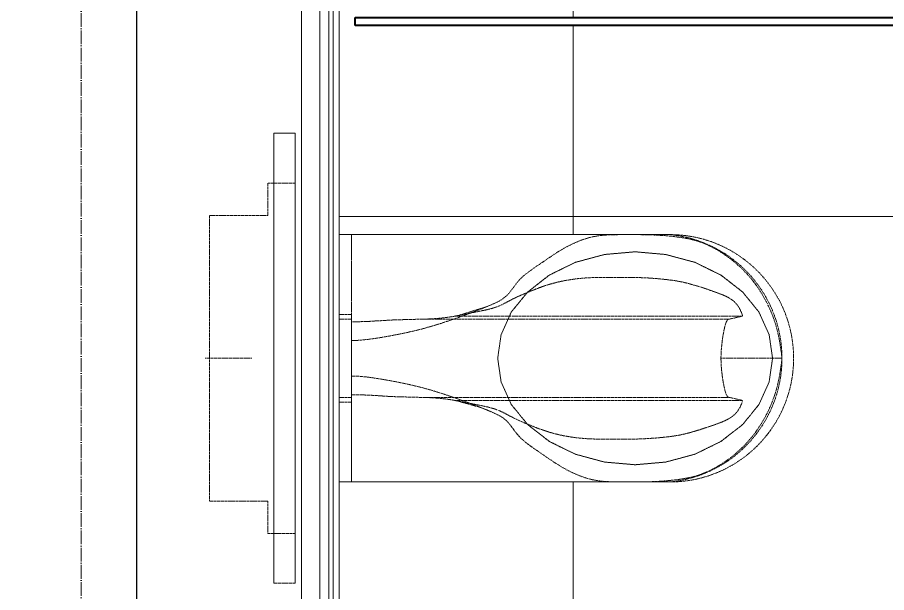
# Model space of a CAD drawing. Header units: millimetres. Extents: x -12447 to 83753, y -46415 to 46712.
# Drawn here: x 7057 to 8322, y 18172 to 19009 of the extents above; entities that cross this region are included whole.
import ezdxf
from ezdxf.xclip import XClip

# ---------------------------------------------------------------- set-up
doc = ezdxf.new("R2010")
doc.units = ezdxf.units.MM
doc.header["$XCLIPFRAME"] = 2
doc.linetypes.add('200_ШТРИХ_ш1п0_6_', pattern=[1.6, 1, -0.6])
doc.linetypes.add('ADSK_Линия сетки', pattern=[25, 20, -2.5, 0, -2.5])
doc.layers.add('1_Сущ. кусты', color=7, linetype='Continuous')
for name, color, linetype, lineweight in [('Обобщенные модели', 7, 'Continuous', 18), ('Оси', 7, 'Continuous', 9), ('Перекрытие штриховка', 7, 'Continuous', 18), ('Сантехника', 7, 'Continuous', 18), ('Стены несущие', 7, 'Continuous', 30), ('Стены отделка', 7, 'Continuous', 30), ('Стены штриховка', 7, 'Continuous', 9)]:
    doc.layers.add(name, color=color, linetype=linetype, lineweight=lineweight)

# ---------------------------------------------------------------- blocks, each defined once
blk = doc.blocks.new('131_Сантехническая перегородка - СП-3 3-3867703-План полов 1-го этажа')
at = {"layer": 'Обобщенные модели', "lineweight": 40}
for p, q in [((0, 8), (1380, 8)), ((0, -4), (0, 8)), ((1380, -4), (0, -4))]:
    blk.add_line(p, q, dxfattribs=at)
blk = doc.blocks.new('SND_Унитаз_Jika_Olymp_с_инсталяцией - Унитаз_ выпуск прямой_ установка на пол_693х360х360_ PN30_12_ ХВ резьба HP DN15_ К гл_ кон П DN100-711300-План полов 1-го этажа')
at = {"layer": 'Сантехника', "linetype": '200_ШТРИХ_ш1п0_6_'}
for p, q in [((0, -61.7), (0, 6.3)), ((-208, 0), (-208, -85)), ((208, 0), (-208, 0)), ((208, -85), (208, 0)), ((-255, -85), (-255, -125)), ((-208, -85), (-255, -85)), ((255, -85), (208, -85)), ((255, -125), (255, -85)), ((-327.5, -94), (327.5, -94)), ((-327.5, -125), (-327.5, -94)), ((327.5, -94), (327.5, -125)), ((327.5, -125), (-327.5, -125)), ((-255, -125), (255, -125)), ((-180, -189), (-180, -670.2)), ((-180, -207.1), (-180, -189)), ((180, -670.2), (180, -189)), ((180, -189), (180, -207.1)), ((180, -207.1), (-180, -207.1))]:
    blk.add_line(p, q, dxfattribs=at)
at = {"layer": 'Сантехника', "color": 251, "linetype": '200_ШТРИХ_ш1п0_6_', "true_color": 0x666666}
for p, q in [((327.5, -94), (-327.5, -94)), ((-327.5, -125), (-327.5, -94)), ((327.5, -125), (327.5, -94)), ((-327.5, -125), (327.5, -125)), ((-180, -670.2), (-180, -207.1)), ((180, -207.1), (180, -670.2)), ((-61.3, -358.7), (-61.3, -357.2)), ((61.3, -358.7), (61.3, -357.2)), ((-61.3, -438.6), (-61.3, -436.7)), ((-61.3, -776), (-61.3, -439.4)), ((-57, -756.8), (-57, -434.8)), ((57, -434.8), (57, -718.4)), ((61.3, -439.4), (61.3, -436.7)), ((61.3, -776), (61.3, -440.3)), ((57, -719.2), (57, -756.8)), ((0, -819.6), (0, -744.5))]:
    blk.add_line(p, q, dxfattribs=at)
at = {"layer": 'Сантехника', "color": 253, "linetype": '200_ШТРИХ_ш1п0_6_', "true_color": 0xa3a3a3}
for p, q in [((-180, -207.1), (-180, -189)), ((-63.7, -189), (-63.7, -207.1)), ((-57, -189), (-57, -207.1)), ((57, -189), (57, -207.1)), ((63.7, -189), (63.7, -207.1)), ((180, -189), (180, -207.1)), ((-63.7, -207.1), (-61.3, -207.1)), ((-61.3, -207.1), (-57, -207.1)), ((-57, -207.1), (-53.6, -207.1)), ((-53.3, -207.1), (-25.8, -207.1)), ((25.8, -207.1), (-25.8, -207.1)), ((53.3, -207.1), (25.8, -207.1)), ((53.6, -207.1), (57, -207.1)), ((57, -207.1), (61.3, -207.1)), ((61.3, -207.1), (63.7, -207.1)), ((57, -314), (57, -434.8)), ((-57, -434.8), (-57, -331.2)), ((-61.3, -436.7), (-61.3, -358.7)), ((61.3, -436.7), (61.3, -358.7))]:
    blk.add_line(p, q, dxfattribs=at)
at = {"layer": 'Сантехника', "color": 9, "linetype": '200_ШТРИХ_ш1п0_6_', "true_color": 0xc7c7c7}
for p, q in [((-53.6, -207.1), (-40.3, -207.1)), ((-48, -207.1), (-53.3, -207.1)), ((-37.8, -207.1), (-46.9, -207.1)), ((-40.3, -207.1), (-28.5, -207.1)), ((-26.5, -207.1), (-36.8, -207.1)), ((-28.5, -207.1), (0, -207.1)), ((0, -207.1), (-25.8, -207.1)), ((25.8, -207.1), (0, -207.1)), ((0, -207.1), (14.8, -207.1)), ((14.8, -207.1), (53.6, -207.1)), ((36.8, -207.1), (26.5, -207.1)), ((46.9, -207.1), (37.8, -207.1)), ((53.3, -207.1), (48, -207.1)), ((-57, -331.2), (-57, -314))]:
    blk.add_line(p, q, dxfattribs=at)
at = {"layer": 'Сантехника', "color": 254, "linetype": '200_ШТРИХ_ш1п0_6_', "true_color": 0xdddddd}
blk.add_line((0, -833.3), (0, -819.6), dxfattribs=at)
at = {"layer": 'Сантехника', "linetype": '200_ШТРИХ_ш1п0_6_', "flags": 128}
for points in [[(-61.7, -359.3), (-71.7, -394.8), (-75, -403.4)], [(75, -403.4), (62.3, -362), (61.7, -359.3)], [(0, -819.6), (-34.5, -814.6), (-67.3, -799.8), (-96.6, -776), (-121.2, -744.3), (-139.7, -706.4), (-151.1, -664.1), (-155, -619.6), (-151.1, -575.1), (-139.7, -532.8), (-121.2, -494.9), (-96.6, -463.3), (-67.3, -439.4), (-34.5, -424.6), (0, -419.6)], [(0, -419.6), (34.5, -424.6), (67.3, -439.4), (96.6, -463.3), (121.2, -494.9), (139.7, -532.8), (151.1, -575.1), (155, -619.6), (151.1, -664.1), (139.7, -706.4), (121.2, -744.3), (96.6, -776), (67.3, -799.8), (34.5, -814.6), (0, -819.6)]]:
    blk.add_lwpolyline(points, dxfattribs=at)
at = {"layer": 'Сантехника', "color": 251, "linetype": '200_ШТРИХ_ш1п0_6_', "true_color": 0x666666, "flags": 128}
for points in [[(0, -419.6), (-34.5, -424.6), (-67.3, -439.4), (-96.6, -463.3), (-121.2, -494.9), (-139.7, -532.8), (-151.1, -575.1), (-155, -619.6), (-151.1, -664.1), (-139.7, -706.4), (-121.2, -744.3), (-96.6, -776), (-67.3, -799.8), (-34.5, -814.6), (0, -819.6)], [(0, -819.6), (-34.5, -814.6), (-67.3, -799.8), (-96.6, -776), (-121.2, -744.3), (-139.7, -706.4), (-151.1, -664.1), (-155, -619.6), (-151.1, -575.1), (-139.7, -532.8), (-121.2, -494.9), (-96.6, -463.3), (-67.3, -439.4), (-34.5, -424.6), (0, -419.6)], [(0, -819.6), (34.5, -814.6), (67.3, -799.8), (96.6, -776), (121.2, -744.3), (139.7, -706.4), (151.1, -664.1), (155, -619.6), (151.1, -575.1), (139.7, -532.8), (121.2, -494.9), (96.6, -463.3), (67.3, -439.4), (34.5, -424.6), (0, -419.6)], [(0, -419.6), (34.5, -424.6), (67.3, -439.4), (96.6, -463.3), (121.2, -494.9), (139.7, -532.8), (151.1, -575.1), (155, -619.6), (151.1, -664.1), (139.7, -706.4), (121.2, -744.3), (96.6, -776), (67.3, -799.8), (34.5, -814.6), (0, -819.6)], [(-61.3, -776), (-59.2, -766.5), (-57, -756.8)], [(57, -756.8), (59.2, -766.5), (61.3, -776)]]:
    blk.add_lwpolyline(points, dxfattribs=at)
at = {"layer": 'Сантехника', "color": 253, "linetype": '200_ШТРИХ_ш1п0_6_', "true_color": 0xa3a3a3, "flags": 128}
for points in [[(0, -419.6), (-34.5, -424.6), (-67.3, -439.4), (-96.6, -463.3), (-121.2, -494.9), (-139.7, -532.8), (-151.1, -575.1), (-155, -619.6), (-151.1, -664.1), (-139.7, -706.4), (-121.2, -744.3), (-96.6, -776), (-67.3, -799.8), (-34.5, -814.6), (0, -819.6)], [(0, -819.6), (34.5, -814.6), (67.3, -799.8), (96.6, -776), (121.2, -744.3), (139.7, -706.4), (151.1, -664.1), (155, -619.6), (151.1, -575.1), (139.7, -532.8), (121.2, -494.9), (96.6, -463.3), (67.3, -439.4), (34.5, -424.6), (0, -419.6)]]:
    blk.add_lwpolyline(points, dxfattribs=at)
at = {"layer": 'Сантехника', "linetype": '200_ШТРИХ_ш1п0_6_'}
blk.add_arc((0, -670.2), 180, 180, 360, dxfattribs=at)
at = {"layer": 'Сантехника', "color": 251, "linetype": '200_ШТРИХ_ш1п0_6_', "true_color": 0x666666}
blk.add_arc((0, -652.4), 180.9, 185.6382, 354.3618, dxfattribs=at)
at = {"layer": 'Сантехника', "color": 253, "linetype": '200_ШТРИХ_ш1п0_6_', "true_color": 0xa3a3a3}
for points in [[(-180, -207.1), (-179.3, -207.1), (-178.6, -207.1), (-177.7, -207.1)], [(-176.6, -207.1), (-176, -207.1), (-175.4, -207.1), (-174.7, -207.1)], [(-174.6, -207.1), (-173.6, -207.1), (-172.5, -207.1), (-171.4, -207.1)], [(-152.6, -207.1), (-150.5, -207.1), (-148.3, -207.1), (-145.7, -207.1)], [(145.7, -207.1), (148.3, -207.1), (150.5, -207.1), (152.6, -207.1)], [(171.4, -207.1), (172.5, -207.1), (173.6, -207.1), (174.6, -207.1)], [(174.7, -207.1), (175.4, -207.1), (176, -207.1), (176.6, -207.1)], [(177.7, -207.1), (178.6, -207.1), (179.3, -207.1), (180, -207.1)], [(-63.2, -366.8), (-63.6, -368.8), (-64, -370.7), (-64.4, -372.7)], [(-61.3, -357.2), (-61.9, -360), (-62.4, -362.9), (-63, -365.8)], [(62.9, -365.5), (62.4, -362.6), (61.8, -359.8), (61.3, -357.2)]]:
    blk.add_open_spline(points, degree=3, dxfattribs=at)
for points, knots in [([(-171.3, -207.1), (-169.6, -207.1), (-162.8, -207.1), (-157.6, -207.1), (-152.9, -207.1), (-152.8, -207.1)], [0.0610774, 0.0610774, 0.0610774, 0.0610774, 0.0919515, 0.1789595, 0.1802088, 0.1802088, 0.1802088, 0.1802088]), ([(-145.4, -207.1), (-138, -207.1), (-115, -207.1), (-63.7, -207.1), (-63.7, -207.1)], [0.2216194, 0.2216194, 0.2216194, 0.2216194, 0.3327462, 0.4835333, 0.4835333, 0.4835333, 0.4835333]), ([(63.7, -207.1), (63.7, -207.1), (115, -207.1), (138, -207.1), (145.4, -207.1)], [0, 0, 0, 0, 0.1507871, 0.2619139, 0.2619139, 0.2619139, 0.2619139]), ([(152.8, -207.1), (152.9, -207.1), (157.6, -207.1), (162.8, -207.1), (169.6, -207.1), (171.3, -207.1)], [0.3033245, 0.3033245, 0.3033245, 0.3033245, 0.3045737, 0.3915817, 0.4224559, 0.4224559, 0.4224559, 0.4224559]), ([(64.3, -372.2), (64.2, -371.6), (63.7, -369.5), (63.3, -367.4), (63, -366)], [0.96470665, 0.96470665, 0.96470665, 0.96470665, 0.96875, 0.97881568, 0.97881568, 0.97881568, 0.97881568]), ([(-64.4, -372.9), (-64.5, -373.4), (-65.2, -376.8), (-66.4, -383.1), (-68.6, -394.1), (-70.7, -404.3), (-73.1, -413.2), (-74.5, -417.4), (-75.2, -419.3)], [0.0325818, 0.0325818, 0.0325818, 0.0325818, 0.0357143, 0.0535714, 0.0714286, 0.1071429, 0.125, 0.1410134, 0.1410134, 0.1410134, 0.1410134]), ([(72.8, -411.9), (72.2, -409.8), (71.1, -405.6), (69.6, -398.8), (68.2, -391.8), (66.4, -382.9), (65.1, -376.4), (64.3, -372.4)], [0.875, 0.875, 0.875, 0.875, 0.890625, 0.90625, 0.921875, 0.9375, 0.96431263, 0.96431263, 0.96431263, 0.96431263]), ([(95.6, -462.4), (93.8, -458), (91, -451.4), (86.9, -442.8), (83.8, -436.7), (80.5, -430.6), (77.4, -424.5), (74.7, -418.2), (73.4, -414), (72.8, -411.9)], [0.7504978, 0.7504978, 0.7504978, 0.7504978, 0.78125, 0.796875, 0.8125, 0.828125, 0.84375, 0.859375, 0.875, 0.875, 0.875, 0.875]), ([(-75.9, -421), (-76.7, -422.9), (-78.5, -426.8), (-81.9, -433.3), (-85.7, -440.4), (-89.3, -447.8), (-92.5, -455), (-94.6, -459.8), (-95.5, -462.2)], [0.145721, 0.145721, 0.145721, 0.145721, 0.1607143, 0.1785714, 0.1964286, 0.2142857, 0.2321429, 0.2490928, 0.2490928, 0.2490928, 0.2490928])]:
    blk.add_open_spline(points, degree=3, knots=knots, dxfattribs=at)
at = {"layer": 'Сантехника', "color": 251, "linetype": '200_ШТРИХ_ш1п0_6_', "true_color": 0x666666}
for points, knots in [([(-53.3, -207.1), (-53.2, -210.2), (-53.2, -214.7), (-53.3, -220.8), (-53.4, -225.4), (-53.6, -229.9), (-53.8, -234.5), (-54.1, -239), (-54.3, -242.8), (-54.5, -245.8), (-54.7, -248.8), (-54.9, -252.5), (-55.2, -256.9), (-55.5, -261.4), (-55.7, -265.9), (-55.9, -270.4), (-56, -274.2), (-56.1, -277.2), (-56.2, -279.5), (-56.2, -281.7), (-56.3, -284.7), (-56.4, -288.5), (-56.5, -292.2), (-56.5, -295.1), (-56.6, -297.3), (-56.7, -299.5), (-56.8, -302.3), (-56.9, -307.2), (-57, -311.4), (-57, -314)], [-1, -1, -1, -1, -0.916667, -0.875, -0.833333, -0.791667, -0.75, -0.708333, -0.666667, -0.645833, -0.625, -0.583333, -0.541667, -0.5, -0.458333, -0.416667, -0.375, -0.354167, -0.333333, -0.3125, -0.291667, -0.25, -0.208333, -0.1875, -0.166667, -0.145833, -0.125, -0.083333, 0, 0, 0, 0]), ([(-25.8, -207.1), (-25.9, -224.8), (-35.3, -281.6), (-43.8, -315.8), (-52.5, -342.2), (-52.7, -342.7)], [0, 0, 0, 0, 0.1396534, 0.3512574, 0.3554649, 0.3554649, 0.3554649, 0.3554649]), ([(52.7, -342.7), (52.5, -342.2), (43.8, -315.8), (35.3, -281.6), (25.9, -224.8), (25.8, -207.1)], [1.9415219, 1.9415219, 1.9415219, 1.9415219, 1.9457294, 2.1573334, 2.2969868, 2.2969868, 2.2969868, 2.2969868]), ([(57, -314), (57, -311.4), (56.9, -307.2), (56.8, -302.3), (56.7, -299.5), (56.6, -297.3), (56.5, -295.1), (56.5, -292.2), (56.4, -288.5), (56.3, -284.7), (56.2, -281.7), (56.2, -279.5), (56.1, -277.2), (56, -274.2), (55.9, -270.4), (55.7, -265.9), (55.5, -261.4), (55.2, -256.9), (54.9, -252.5), (54.7, -248.8), (54.5, -245.8), (54.4, -243.6), (54.3, -241.3), (54.1, -238.3), (53.8, -234.5), (53.6, -229.9), (53.4, -225.4), (53.3, -220.8), (53.2, -214.7), (53.2, -210.2), (53.3, -207.1)], [-1, -1, -1, -1, -0.916667, -0.875, -0.854167, -0.833333, -0.8125, -0.791667, -0.75, -0.708333, -0.6875, -0.666667, -0.645833, -0.625, -0.583333, -0.541667, -0.5, -0.458333, -0.416667, -0.375, -0.354167, -0.333333, -0.3125, -0.291667, -0.25, -0.208333, -0.166667, -0.125, -0.083333, 0, 0, 0, 0]), ([(-57, -314), (-57.1, -316.6), (-57.3, -320.3), (-57.5, -324.6), (-57.7, -327.7), (-57.9, -330.5), (-58.1, -333), (-58.3, -335.4), (-58.5, -337.3), (-58.6, -338.7), (-58.8, -340.1), (-59, -341.7), (-59.2, -343.6), (-59.4, -345.4), (-59.7, -347.1), (-60, -349.2), (-60.5, -352.8), (-61, -355.5), (-61.3, -357.2)], [-1, -1, -1, -1, -0.9, -0.85, -0.8, -0.75, -0.7, -0.65, -0.6, -0.575, -0.55, -0.5, -0.45, -0.4, -0.35, -0.3, -0.2, 0, 0, 0, 0]), ([(61.3, -357.2), (61, -355.5), (60.5, -352.8), (60, -349.2), (59.7, -347.1), (59.4, -345.4), (59.2, -343.6), (59, -341.7), (58.8, -340.1), (58.6, -338.7), (58.5, -337.6), (58.4, -336.5), (58.3, -335), (58.1, -333), (57.9, -330.5), (57.7, -327.7), (57.5, -324.6), (57.3, -320.3), (57.1, -316.6), (57, -314)], [-1, -1, -1, -1, -0.8, -0.7, -0.65, -0.6, -0.55, -0.5, -0.45, -0.425, -0.4, -0.375, -0.35, -0.3, -0.25, -0.2, -0.15, -0.1, 0, 0, 0, 0]), ([(-52.9, -343.4), (-59.9, -364.6), (-77.2, -411), (-89.3, -434.5), (-117, -450.5), (-138.4, -483.2), (-160.9, -514.8), (-176.2, -549.9), (-180, -576.1), (-180, -612), (-180, -654.6), (-174.6, -699.8), (-166.6, -722.9), (-156.2, -742.5), (-148.3, -753.6), (-146.6, -755.9)], [0.357309, 0.357309, 0.357309, 0.357309, 0.529127, 0.684675, 0.791639, 0.91181, 1.038821, 1.152104, 1.26214, 1.376925, 1.512555, 1.635622, 1.747132, 1.856521, 1.884591, 1.884591, 1.884591, 1.884591]), ([(180, -611.1), (180, -611), (180, -598.6), (180, -576.1), (176.2, -549.9), (160.9, -514.8), (138.4, -483.2), (117, -450.5), (89.3, -434.5), (77.2, -411), (59.9, -364.6), (52.9, -343.4)], [0.918795, 0.918795, 0.918795, 0.918795, 0.920061, 1.034847, 1.144883, 1.258166, 1.385176, 1.505348, 1.612311, 1.767859, 1.939678, 1.939678, 1.939678, 1.939678]), ([(-96, -463.3), (-97.9, -467.9), (-100.8, -474.9), (-104.3, -484.7), (-106.8, -492.2), (-109.1, -499.9), (-111.1, -507.8), (-112.8, -515.7), (-114.7, -526.1), (-116.4, -539.2), (-117.3, -553), (-117.6, -563.2), (-117.7, -568), (-117.7, -570.3)], [0.2518112, 0.2518112, 0.2518112, 0.2518112, 0.2857143, 0.3035714, 0.3214286, 0.3392857, 0.3571429, 0.375, 0.3928571, 0.4285714, 0.4642857, 0.4821429, 0.4984632, 0.4984632, 0.4984632, 0.4984632]), ([(61.7, -776), (64.1, -775.3), (68.8, -773.5), (75, -770.2), (80.3, -766.1), (84.6, -761.4), (88.2, -755.9), (91.3, -749.7), (93.9, -743), (97.2, -733.9), (101.1, -722.8), (105.5, -709.4), (108.7, -698), (110.8, -689), (112.1, -682.6), (113.2, -676.1), (114.1, -669.3), (114.9, -662.2), (115.6, -654.9), (116.2, -648.1), (116.7, -641.5), (117.1, -634.8), (117.4, -627.6), (117.6, -620.3), (117.7, -613.1), (117.8, -606), (117.8, -596.5), (117.8, -586.7), (117.8, -577.5), (117.8, -570.9), (117.6, -564.3), (117.4, -555.2), (116.7, -543.3), (115.5, -531.9), (114, -522.7), (112.8, -515.7), (111.3, -508.8), (109.6, -502), (107.7, -495.3), (105.7, -488.7), (103.4, -482.2), (101, -475.7), (98.5, -469.5), (96.8, -465.3), (96, -463.4)], [0.000766, 0.000766, 0.000766, 0.000766, 0.015625, 0.03125, 0.046875, 0.0625, 0.078125, 0.09375, 0.109375, 0.125, 0.15625, 0.1875, 0.21875, 0.234375, 0.25, 0.265625, 0.28125, 0.296875, 0.3125, 0.328125, 0.34375, 0.359375, 0.375, 0.390625, 0.40625, 0.421875, 0.4375, 0.46875, 0.484375, 0.5, 0.515625, 0.53125, 0.5625, 0.59375, 0.609375, 0.625, 0.640625, 0.65625, 0.671875, 0.6875, 0.703125, 0.71875, 0.734375, 0.7483046, 0.7483046, 0.7483046, 0.7483046]), ([(-117.7, -570.9), (-117.8, -573.4), (-117.8, -578.4), (-117.8, -588.8), (-117.8, -602.8), (-117.7, -616.6), (-117.4, -627.6), (-117, -635.8), (-116.5, -643.5), (-116, -650.9), (-115.3, -658.7), (-114.4, -666.7), (-113.4, -674.7), (-112.1, -682.7), (-110.5, -690.5), (-108.6, -698), (-106.6, -705.3), (-104.3, -712.8), (-101.8, -720.5), (-99.1, -728.4), (-96.3, -736.5), (-93.4, -744.3), (-90.4, -751.7), (-86.8, -758.3), (-82.4, -764.1), (-76.8, -769), (-70, -773), (-64.6, -775.1), (-61.7, -776)], [0.5, 0.5, 0.5, 0.5, 0.5178571, 0.5357143, 0.5714286, 0.6071429, 0.625, 0.6428571, 0.6607143, 0.6785714, 0.6964286, 0.7142857, 0.7321429, 0.75, 0.7678571, 0.7857143, 0.8035714, 0.8214286, 0.8392857, 0.8571429, 0.875, 0.8928571, 0.9107143, 0.9285714, 0.9464286, 0.9642857, 0.9821429, 0.9992765, 0.9992765, 0.9992765, 0.9992765]), ([(178.5, -663.3), (178.6, -661), (180, -642.8), (180, -625.4), (180, -611.1)], [0.7656623, 0.7656623, 0.7656623, 0.7656623, 0.7844314, 0.9187947, 0.9187947, 0.9187947, 0.9187947]), ([(154.4, -744.5), (158.9, -737.3), (167, -721.6), (174.1, -701.1), (177.4, -675.7), (178.5, -663.3)], [0.4593974, 0.4593974, 0.4593974, 0.4593974, 0.5498548, 0.661365, 0.7656623, 0.7656623, 0.7656623, 0.7656623]), ([(-57, -756.8), (-57, -755.8), (-56.1, -753.9), (-51.9, -751.7), (-45.1, -749.8), (-37.5, -748.3), (-30.6, -747.1), (-25, -746.3), (-19, -745.6), (-10.8, -744.8), (-4.3, -744.6), (0, -744.5)], [-1, -1, -1, -1, -0.857143, -0.714286, -0.571429, -0.428571, -0.357143, -0.285714, -0.214286, -0.142857, 0, 0, 0, 0]), ([(0, -744.5), (4.3, -744.6), (10.8, -744.8), (19, -745.6), (25, -746.3), (30.6, -747.1), (37.5, -748.3), (45.1, -749.8), (51.8, -751.7), (54.5, -753.1), (55.5, -753.9)], [-1, -1, -1, -1, -0.8571429, -0.7857143, -0.7142857, -0.6428571, -0.5714286, -0.4285714, -0.2857143, -0.1501056, -0.1501056, -0.1501056, -0.1501056]), ([(146.6, -755.9), (148.3, -753.6), (151, -749.8), (153.4, -746), (154.4, -744.5)], [0.41239552, 0.41239552, 0.41239552, 0.41239552, 0.4404653, 0.45939735, 0.45939735, 0.45939735, 0.45939735]), ([(-145.9, -756.9), (-139.4, -765.5), (-120.9, -786.3), (-96.8, -803.2), (-79.2, -812)], [1.8886336, 1.8886336, 1.8886336, 1.8886336, 1.9948194, 2.1438543, 2.1438543, 2.1438543, 2.1438543]), ([(79.2, -812), (96.8, -803.2), (111.2, -793.1), (123.7, -781.5), (124, -781.2)], [0.1531325, 0.1531325, 0.1531325, 0.1531325, 0.3021674, 0.3062649, 0.3062649, 0.3062649, 0.3062649]), ([(-78.3, -812.5), (-78, -812.6), (-60, -821.5), (-38.3, -829.2), (0, -833.3)], [2.1463883, 2.1463883, 2.1463883, 2.1463883, 2.148663, 2.2969868, 2.2969868, 2.2969868, 2.2969868]), ([(0, -833.3), (38.3, -829.2), (60, -821.5), (78, -812.6), (78.3, -812.5)], [0, 0, 0, 0, 0.1483237, 0.1505985, 0.1505985, 0.1505985, 0.1505985])]:
    blk.add_open_spline(points, degree=3, knots=knots, dxfattribs=at)
for points in [[(55.6, -754), (56.5, -754.8), (57, -755.8), (57, -756.8)], [(124, -781.2), (132.2, -773.5), (139.6, -765.2), (145.9, -756.9)]]:
    blk.add_open_spline(points, degree=3, dxfattribs=at)
blk = doc.blocks.new('5')
at = {"layer": '1_Сущ. кусты', "true_color": 0xdddddd, "transparency": 33554661}
h = blk.add_hatch(color=254, dxfattribs=at)
h.dxf.hatch_style = 1
h.paths.add_polyline_path([(-13797.5, 41236.5), (-13797.5, 41836.5), (-14943, 41836.5), (-14943, 41236.5)])
h.paths.add_polyline_path([(-14943, 41236.5), (-14943, 41836.5), (-16088.6, 41836.5), (-16088.6, 41236.5)])
h.paths.add_polyline_path([(-14345.5, 40636.5), (-14345.5, 41236.5), (-15491.1, 41236.5), (-15491.1, 40636.5)])
h.paths.add_polyline_path([(-15491.1, 40636.5), (-15491.1, 41236.5), (-16636.6, 41236.5), (-16636.6, 40636.5)])
h.paths.add_polyline_path([(-14893.6, 40036.5), (-14893.6, 40636.5), (-16039.1, 40636.5), (-16039.1, 40036.5)])
h.paths.add_polyline_path([(-15441.6, 39436.5), (-15441.6, 40036.5), (-16587.1, 40036.5), (-16587.1, 39436.5)])
h.paths.add_polyline_path([(-13748, 40036.5), (-13748, 40636.5), (-14893.6, 40636.5), (-14893.6, 40036.5)])
h.paths.add_polyline_path([(-13150.5, 39436.5), (-13150.5, 40036.5), (-14296.1, 40036.5), (-14296.1, 39436.5)])
h.paths.add_polyline_path([(-14296.1, 39436.5), (-14296.1, 40036.5), (-15441.6, 40036.5), (-15441.6, 39436.5)])
h.paths.add_polyline_path([(-13698.6, 38836.5), (-13698.6, 39436.5), (-14844.1, 39436.5), (-14844.1, 38836.5)])
h.paths.add_polyline_path([(-14844.1, 38836.5), (-14844.1, 39436.5), (-15989.6, 39436.5), (-15989.6, 38836.5)])
h.paths.add_polyline_path([(-14246.6, 38236.5), (-14246.6, 38836.5), (-15392.1, 38836.5), (-15392.1, 38236.5)])
h.paths.add_polyline_path([(-15392.1, 38236.5), (-15392.1, 38836.5), (-16537.6, 38836.5), (-16537.6, 38236.5)])
h.paths.add_polyline_path([(-14794.6, 37636.5), (-14794.6, 38236.5), (-15940.1, 38236.5), (-15940.1, 37636.5)])
h.paths.add_polyline_path([(-13649.1, 37636.5), (-13649.1, 38236.5), (-14794.6, 38236.5), (-14794.6, 37636.5)])
h.paths.add_polyline_path([(-12652, 41236.5), (-12652, 41836.5), (-13797.5, 41836.5), (-13797.5, 41236.5)])
h.paths.add_polyline_path([(-12054.5, 40636.5), (-12054.5, 41236.5), (-13200, 41236.5), (-13200, 40636.5)])
h.paths.add_polyline_path([(-13200, 40636.5), (-13200, 41236.5), (-14345.5, 41236.5), (-14345.5, 40636.5)])
h.paths.add_polyline_path([(-12602.5, 40036.5), (-12602.5, 40636.5), (-13748, 40636.5), (-13748, 40036.5)])
h.paths.add_polyline_path([(-12005, 39436.5), (-12005, 40036.5), (-13150.5, 40036.5), (-13150.5, 39436.5)])
h.paths.add_polyline_path([(-12553, 38836.5), (-12553, 39436.5), (-13698.6, 39436.5), (-13698.6, 38836.5)])
h.paths.add_polyline_path([(-11955.5, 38236.5), (-11955.5, 38836.5), (-13101.1, 38836.5), (-13101.1, 38236.5)])
h.paths.add_polyline_path([(-13101.1, 38236.5), (-13101.1, 38836.5), (-14246.6, 38836.5), (-14246.6, 38236.5)])
h.paths.add_polyline_path([(-12503.6, 37636.5), (-12503.6, 38236.5), (-13649.1, 38236.5), (-13649.1, 37636.5)])
h.paths.add_polyline_path([(-19525.1, 41236.5), (-19525.1, 41836.5), (-20670.6, 41836.5), (-20670.6, 41236.5)])
h.paths.add_polyline_path([(-20670.6, 41236.5), (-20670.6, 41836.5), (-21816.1, 41836.5), (-21816.1, 41236.5)])
h.paths.add_polyline_path([(-20073.1, 40636.5), (-20073.1, 41236.5), (-21218.6, 41236.5), (-21218.6, 40636.5)])
h.paths.add_polyline_path([(-21218.6, 40636.5), (-21218.6, 41236.5), (-22364.2, 41236.5), (-22364.2, 40636.5)])
h.paths.add_polyline_path([(-20621.1, 40036.5), (-20621.1, 40636.5), (-21766.7, 40636.5), (-21766.7, 40036.5)])
h.paths.add_polyline_path([(-21169.2, 39436.5), (-21169.2, 40036.5), (-22314.7, 40036.5), (-22314.7, 39436.5)])
h.paths.add_polyline_path([(-19475.6, 40036.5), (-19475.6, 40636.5), (-20621.1, 40636.5), (-20621.1, 40036.5)])
h.paths.add_polyline_path([(-18878.1, 39436.5), (-18878.1, 40036.5), (-20023.6, 40036.5), (-20023.6, 39436.5)])
h.paths.add_polyline_path([(-20023.6, 39436.5), (-20023.6, 40036.5), (-21169.2, 40036.5), (-21169.2, 39436.5)])
h.paths.add_polyline_path([(-19426.1, 38836.5), (-19426.1, 39436.5), (-20571.7, 39436.5), (-20571.7, 38836.5)])
h.paths.add_polyline_path([(-20571.7, 38836.5), (-20571.7, 39436.5), (-21717.2, 39436.5), (-21717.2, 38836.5)])
h.paths.add_polyline_path([(-19974.2, 38236.5), (-19974.2, 38836.5), (-21119.7, 38836.5), (-21119.7, 38236.5)])
h.paths.add_polyline_path([(-21119.7, 38236.5), (-21119.7, 38836.5), (-22265.2, 38836.5), (-22265.2, 38236.5)])
h.paths.add_polyline_path([(-20522.2, 37636.5), (-20522.2, 38236.5), (-21667.7, 38236.5), (-21667.7, 37636.5)])
h.paths.add_polyline_path([(-19376.7, 37636.5), (-19376.7, 38236.5), (-20522.2, 38236.5), (-20522.2, 37636.5)])
h.paths.add_polyline_path([(-17234.1, 41236.5), (-17234.1, 41836.5), (-18379.6, 41836.5), (-18379.6, 41236.5)])
h.paths.add_polyline_path([(-18379.6, 41236.5), (-18379.6, 41836.5), (-19525.1, 41836.5), (-19525.1, 41236.5)])
h.paths.add_polyline_path([(-17782.1, 40636.5), (-17782.1, 41236.5), (-18927.6, 41236.5), (-18927.6, 40636.5)])
h.paths.add_polyline_path([(-18927.6, 40636.5), (-18927.6, 41236.5), (-20073.1, 41236.5), (-20073.1, 40636.5)])
h.paths.add_polyline_path([(-18330.1, 40036.5), (-18330.1, 40636.5), (-19475.6, 40636.5), (-19475.6, 40036.5)])
h.paths.add_polyline_path([(-16088.6, 41236.5), (-16088.6, 41836.5), (-17234.1, 41836.5), (-17234.1, 41236.5)])
h.paths.add_polyline_path([(-16636.6, 40636.5), (-16636.6, 41236.5), (-17782.1, 41236.5), (-17782.1, 40636.5)])
h.paths.add_polyline_path([(-16039.1, 40036.5), (-16039.1, 40636.5), (-17184.6, 40636.5), (-17184.6, 40036.5)])
h.paths.add_polyline_path([(-17184.6, 40036.5), (-17184.6, 40636.5), (-18330.1, 40636.5), (-18330.1, 40036.5)])
h.paths.add_polyline_path([(-16587.1, 39436.5), (-16587.1, 40036.5), (-17732.6, 40036.5), (-17732.6, 39436.5)])
h.paths.add_polyline_path([(-17732.6, 39436.5), (-17732.6, 40036.5), (-18878.1, 40036.5), (-18878.1, 39436.5)])
h.paths.add_polyline_path([(-17135.1, 38836.5), (-17135.1, 39436.5), (-18280.6, 39436.5), (-18280.6, 38836.5)])
h.paths.add_polyline_path([(-18280.6, 38836.5), (-18280.6, 39436.5), (-19426.1, 39436.5), (-19426.1, 38836.5)])
h.paths.add_polyline_path([(-17683.1, 38236.5), (-17683.1, 38836.5), (-18828.6, 38836.5), (-18828.6, 38236.5)])
h.paths.add_polyline_path([(-18828.6, 38236.5), (-18828.6, 38836.5), (-19974.2, 38836.5), (-19974.2, 38236.5)])
h.paths.add_polyline_path([(-18231.1, 37636.5), (-18231.1, 38236.5), (-19376.7, 38236.5), (-19376.7, 37636.5)])
h.paths.add_polyline_path([(-15989.6, 38836.5), (-15989.6, 39436.5), (-17135.1, 39436.5), (-17135.1, 38836.5)])
h.paths.add_polyline_path([(-16537.6, 38236.5), (-16537.6, 38836.5), (-17683.1, 38836.5), (-17683.1, 38236.5)])
h.paths.add_polyline_path([(-15940.1, 37636.5), (-15940.1, 38236.5), (-17085.6, 38236.5), (-17085.6, 37636.5)])
h.paths.add_polyline_path([(-17085.6, 37636.5), (-17085.6, 38236.5), (-18231.1, 38236.5), (-18231.1, 37636.5)])
h.paths.add_polyline_path([(-23559.2, 41836.5), (-23559.2, 42436.5), (-24704.7, 42436.5), (-24704.7, 41836.5)])
h.paths.add_polyline_path([(-24704.7, 41836.5), (-24704.7, 42436.5), (-25850.2, 42436.5), (-25850.2, 41836.5)])
h.paths.add_polyline_path([(-24107.2, 41236.5), (-24107.2, 41836.5), (-25252.7, 41836.5), (-25252.7, 41236.5)])
h.paths.add_polyline_path([(-25252.7, 41236.5), (-25252.7, 41836.5), (-26398.2, 41836.5), (-26398.2, 41236.5)])
h.paths.add_polyline_path([(-24655.2, 40636.5), (-24655.2, 41236.5), (-25800.7, 41236.5), (-25800.7, 40636.5)])
h.paths.add_polyline_path([(-25203.2, 40036.5), (-25203.2, 40636.5), (-26348.7, 40636.5), (-26348.7, 40036.5)])
h.paths.add_polyline_path([(-23509.7, 40636.5), (-23509.7, 41236.5), (-24655.2, 41236.5), (-24655.2, 40636.5)])
h.paths.add_polyline_path([(-22912.2, 40036.5), (-22912.2, 40636.5), (-24057.7, 40636.5), (-24057.7, 40036.5)])
h.paths.add_polyline_path([(-24057.7, 40036.5), (-24057.7, 40636.5), (-25203.2, 40636.5), (-25203.2, 40036.5)])
h.paths.add_polyline_path([(-23460.2, 39436.5), (-23460.2, 40036.5), (-24605.7, 40036.5), (-24605.7, 39436.5)])
h.paths.add_polyline_path([(-24605.7, 39436.5), (-24605.7, 40036.5), (-25751.2, 40036.5), (-25751.2, 39436.5)])
h.paths.add_polyline_path([(-24008.2, 38836.5), (-24008.2, 39436.5), (-25153.7, 39436.5), (-25153.7, 38836.5)])
h.paths.add_polyline_path([(-25153.7, 38836.5), (-25153.7, 39436.5), (-26299.3, 39436.5), (-26299.3, 38836.5)])
h.paths.add_polyline_path([(-24556.2, 38236.5), (-24556.2, 38836.5), (-25701.8, 38836.5), (-25701.8, 38236.5)])
h.paths.add_polyline_path([(-23410.7, 38236.5), (-23410.7, 38836.5), (-24556.2, 38836.5), (-24556.2, 38236.5)])
h.paths.add_polyline_path([(-22413.6, 41836.5), (-22413.6, 42436.5), (-23559.2, 42436.5), (-23559.2, 41836.5)])
h.paths.add_polyline_path([(-21816.1, 41236.5), (-21816.1, 41836.5), (-22961.7, 41836.5), (-22961.7, 41236.5)])
h.paths.add_polyline_path([(-22961.7, 41236.5), (-22961.7, 41836.5), (-24107.2, 41836.5), (-24107.2, 41236.5)])
h.paths.add_polyline_path([(-22364.2, 40636.5), (-22364.2, 41236.5), (-23509.7, 41236.5), (-23509.7, 40636.5)])
h.paths.add_polyline_path([(-21766.7, 40036.5), (-21766.7, 40636.5), (-22912.2, 40636.5), (-22912.2, 40036.5)])
h.paths.add_polyline_path([(-22314.7, 39436.5), (-22314.7, 40036.5), (-23460.2, 40036.5), (-23460.2, 39436.5)])
h.paths.add_polyline_path([(-21717.2, 38836.5), (-21717.2, 39436.5), (-22862.7, 39436.5), (-22862.7, 38836.5)])
h.paths.add_polyline_path([(-22862.7, 38836.5), (-22862.7, 39436.5), (-24008.2, 39436.5), (-24008.2, 38836.5)])
h.paths.add_polyline_path([(-22265.2, 38236.5), (-22265.2, 38836.5), (-23410.7, 38836.5), (-23410.7, 38236.5)])
h.paths.add_polyline_path([(-29286.8, 41836.5), (-29286.8, 42436.5), (-30432.3, 42436.5), (-30432.3, 41836.5)])
h.paths.add_polyline_path([(-30432.3, 41836.5), (-30432.3, 42436.5), (-31577.8, 42436.5), (-31577.8, 41836.5)])
h.paths.add_polyline_path([(-29834.8, 41236.5), (-29834.8, 41836.5), (-30980.3, 41836.5), (-30980.3, 41236.5)])
h.paths.add_polyline_path([(-30980.3, 41236.5), (-30980.3, 41836.5), (-32125.8, 41836.5), (-32125.8, 41236.5)])
h.paths.add_polyline_path([(-30382.8, 40636.5), (-30382.8, 41236.5), (-31528.3, 41236.5), (-31528.3, 40636.5)])
h.paths.add_polyline_path([(-30930.8, 40036.5), (-30930.8, 40636.5), (-32076.3, 40636.5), (-32076.3, 40036.5)])
h.paths.add_polyline_path([(-29237.3, 40636.5), (-29237.3, 41236.5), (-30382.8, 41236.5), (-30382.8, 40636.5)])
h.paths.add_polyline_path([(-28639.8, 40036.5), (-28639.8, 40636.5), (-29785.3, 40636.5), (-29785.3, 40036.5)])
h.paths.add_polyline_path([(-29785.3, 40036.5), (-29785.3, 40636.5), (-30930.8, 40636.5), (-30930.8, 40036.5)])
h.paths.add_polyline_path([(-29187.8, 39436.5), (-29187.8, 40036.5), (-30333.3, 40036.5), (-30333.3, 39436.5)])
h.paths.add_polyline_path([(-30333.3, 39436.5), (-30333.3, 40036.5), (-31478.8, 40036.5), (-31478.8, 39436.5)])
h.paths.add_polyline_path([(-29735.8, 38836.5), (-29735.8, 39436.5), (-30881.3, 39436.5), (-30881.3, 38836.5)])
h.paths.add_polyline_path([(-30881.3, 38836.5), (-30881.3, 39436.5), (-32026.9, 39436.5), (-32026.9, 38836.5)])
h.paths.add_polyline_path([(-30283.8, 38236.5), (-30283.8, 38836.5), (-31429.4, 38836.5), (-31429.4, 38236.5)])
h.paths.add_polyline_path([(-29138.3, 38236.5), (-29138.3, 38836.5), (-30283.8, 38836.5), (-30283.8, 38236.5)])
h.paths.add_polyline_path([(-26995.7, 41836.5), (-26995.7, 42436.5), (-28141.2, 42436.5), (-28141.2, 41836.5)])
h.paths.add_polyline_path([(-28141.2, 41836.5), (-28141.2, 42436.5), (-29286.8, 42436.5), (-29286.8, 41836.5)])
h.paths.add_polyline_path([(-27543.7, 41236.5), (-27543.7, 41836.5), (-28689.3, 41836.5), (-28689.3, 41236.5)])
h.paths.add_polyline_path([(-28689.3, 41236.5), (-28689.3, 41836.5), (-29834.8, 41836.5), (-29834.8, 41236.5)])
h.paths.add_polyline_path([(-28091.8, 40636.5), (-28091.8, 41236.5), (-29237.3, 41236.5), (-29237.3, 40636.5)])
h.paths.add_polyline_path([(-25850.2, 41836.5), (-25850.2, 42436.5), (-26995.7, 42436.5), (-26995.7, 41836.5)])
h.paths.add_polyline_path([(-26398.2, 41236.5), (-26398.2, 41836.5), (-27543.7, 41836.5), (-27543.7, 41236.5)])
h.paths.add_polyline_path([(-25800.7, 40636.5), (-25800.7, 41236.5), (-26946.2, 41236.5), (-26946.2, 40636.5)])
h.paths.add_polyline_path([(-26946.2, 40636.5), (-26946.2, 41236.5), (-28091.8, 41236.5), (-28091.8, 40636.5)])
h.paths.add_polyline_path([(-26348.7, 40036.5), (-26348.7, 40636.5), (-27494.3, 40636.5), (-27494.3, 40036.5)])
h.paths.add_polyline_path([(-27494.3, 40036.5), (-27494.3, 40636.5), (-28639.8, 40636.5), (-28639.8, 40036.5)])
h.paths.add_polyline_path([(-26896.8, 39436.5), (-26896.8, 40036.5), (-28042.3, 40036.5), (-28042.3, 39436.5)])
h.paths.add_polyline_path([(-28042.3, 39436.5), (-28042.3, 40036.5), (-29187.8, 40036.5), (-29187.8, 39436.5)])
h.paths.add_polyline_path([(-27444.8, 38836.5), (-27444.8, 39436.5), (-28590.3, 39436.5), (-28590.3, 38836.5)])
h.paths.add_polyline_path([(-28590.3, 38836.5), (-28590.3, 39436.5), (-29735.8, 39436.5), (-29735.8, 38836.5)])
h.paths.add_polyline_path([(-27992.8, 38236.5), (-27992.8, 38836.5), (-29138.3, 38836.5), (-29138.3, 38236.5)])
h.paths.add_polyline_path([(-25751.2, 39436.5), (-25751.2, 40036.5), (-26896.8, 40036.5), (-26896.8, 39436.5)])
h.paths.add_polyline_path([(-26299.3, 38836.5), (-26299.3, 39436.5), (-27444.8, 39436.5), (-27444.8, 38836.5)])
h.paths.add_polyline_path([(-25701.8, 38236.5), (-25701.8, 38836.5), (-26847.3, 38836.5), (-26847.3, 38236.5)])
h.paths.add_polyline_path([(-26847.3, 38236.5), (-26847.3, 38836.5), (-27992.8, 38836.5), (-27992.8, 38236.5)])

msp = doc.modelspace()

# ---------------------------------------------------------------- hatches: boundary and pattern name
at = {"layer": 'Перекрытие штриховка', "lineweight": 9, "true_color": 0x787878}
h = msp.add_hatch(dxfattribs=at)
h.set_pattern_fill('FP_50', color=8, style=0, pattern_type=2)
h.set_pattern_definition([(270, (10264.93, 15118.8), (599.99, 4e-14), []), (0, (10264.93, 15118.8), (0, 600), [])])
h.paths.add_polyline_path([(7525, 17025.239), (9025, 17882.525), (9025, 18032.525), (8930, 18163.625), (8930, 17830.239), (8918, 17830.239), (8918, 18015.239), (7550, 18015.239), (7550, 18027.239), (8918, 18027.239), (8918, 18180.185), (8325.912, 18997.266), (7548, 18997.266), (7548, 19009.266), (8317.217, 19009.266), (8152.968, 19235.929), (8129.96, 19218.274), (8085.754, 19200.188), (8033.888, 19194.159), (7526.884, 19194.159), (7526.884, 19554.159), (7922.367, 19554.159), (7564.033, 20048.659), (7525, 20048.659), (7525, 18693.025), (8006.193, 18693.025), (8055.208, 18685.886), (8096.193, 18668.91), (8133.472, 18640.304), (8162.078, 18603.025), (8180.457, 18556.599), (8186.193, 18513.025), (8180.06, 18466.437), (8162.078, 18423.025), (8133.472, 18385.746), (8096.193, 18357.14), (8051.986, 18339.054), (8000.121, 18333.025), (7525, 18333.025), (7525, 17721.659), (8023.077, 17721.659), (8069.664, 17715.526), (8113.077, 17697.544), (8150.356, 17668.938), (8178.961, 17631.659), (8197.34, 17585.232), (8203.077, 17541.659), (8196.944, 17495.071), (8178.961, 17451.659), (8150.356, 17414.38), (8113.077, 17385.774), (8069.664, 17367.792), (8017.004, 17361.659), (7525, 17361.659), (7525, 17131.064)])
h.paths.add_polyline_path([(7540.12, 20081.659), (7539.493, 20082.525), (7525, 20081.659)])

# ---------------------------------------------------------------- linework, layer by layer
at = {"layer": 'Оси', "linetype": 'ADSK_Линия сетки'}
msp.add_line((7149.565, -6380.761), (7149.565, 21357.013), dxfattribs=at)
at = {"layer": 'Стены несущие'}
msp.add_line((7230, 20102.525), (7230, 12663.783), dxfattribs=at)
at = {"layer": 'Стены отделка', "lineweight": 9}
for p, q in [((7470, 20101.659), (7470, 16970.224)), ((7510, 17010.224), (7510, 20101.659)), ((7525, 17025.239), (7525, 20066.659))]:
    msp.add_line(p, q, dxfattribs=at)
at = {"layer": 'Стены штриховка'}
for p, q in [((7497, 16997.224), (7497, 20101.659)), ((7516, 17025.239), (7516, 20066.659))]:
    msp.add_line(p, q, dxfattribs=at)

# ---------------------------------------------------------------- block references
at = {"color": 8, "true_color": 0x787878}
ref = msp.add_blockref('5', (22546.052, -21561.344), dxfattribs=at)
XClip(ref).set_block_clipping_path([(-19952.6494024275, 50053.6662929149), (-19952.6494024275, 47361.0429668664), (-19946.675306314, 47361.0429668664), (-19946.675306314, 45023.1001397173), (-19952.6494024275, 45023.1001397173), (-19952.6494024275, 42247.6859462128), (-20121.7607908131, 42247.6859462128), (-20121.7607908131, 42237.6859462128), (-19952.6494024275, 42237.6859462128), (-19952.6494024275, 42224.6859462128), (-20121.7607908131, 42224.6859462128), (-20121.7607908131, 41627.6859462109), (-20133.7607908131, 41627.6859462109), (-20133.7607908131, 40298.6859462119), (-19840.026985295, 40298.6859462119), (-19839.8338465338, 40275.6859462119), (-20156.7607908131, 40275.6859462118), (-20156.7607908131, 41682.6859462128), (-20166.7607908131, 41682.6859462128), (-20166.7607908131, 40265.6859462119), (-19839.7498731594, 40265.6859462118), (-19790.1337103579, 34357.1270570506), (-19813.1345212693, 34357.1270570506), (-19861.901495297, 40164.559990591), (-19871.9011427393, 40164.4760201771), (-19823.3364099381, 34381.1270570506), (-20282.0028014027, 34381.1270570506), (-20282.0028014027, 34371.1270570506), (-19823.1348738394, 34357.1270570507), (-20282.0028014027, 34357.1270570506), (-20282.0028014027, 34325.1270570506), (-20272.0028014027, 34325.1270570506), (-20272.0028014027, 34085.1270570506), (-21972.0028014027, 34085.1270570507), (-21972.0028014027, 34345.1270570506), (-21982.0028014027, 34345.1270570506), (-21982.0028014027, 34357.1270570506), (-22387.649620758, 34357.1270570507), (-22389.0049242789, 35542.7497703813), (-22421.0049033716, 35542.7131907141), (-22421.1025165621, 35628.1054397679), (-22416.5995496034, 35625.5125092697), (-22139.6491621973, 36106.4735086405), (-22147.4485297547, 36110.9645960038), (-22152.4386268251, 36102.2986320512), (-22197.5016393787, 36128.2471368171), (-22202.4917364491, 36119.5811728645), (-22210.2911040065, 36124.0722602278), (-22421.2506730109, 35757.7130502426), (-22422.4831351116, 36847.6889603179), (-22050.383384997, 36204.8913373515), (-22042.5943054711, 36209.4002441079), (-22047.6042018671, 36218.0547769145), (-22002.6006312727, 36244.1062381741), (-22007.6105276688, 36252.7607709807), (-21999.8214481429, 36257.2696777371), (-22418.1477972143, 36979.9231670891), (-22422.4831351116, 36977.4135465015), (-22422.7424375658, 37062.7121976134), (-22390.7424584732, 37062.7487772806), (-22395.9607082152, 41627.6859462119), (-22388.8661195343, 41627.6859462119), (-22383.6478790629, 37062.7568872032), (-22373.6478855965, 37062.7683183493), (-22378.8661130008, 41627.6859462119), (-22134.1294610488, 41627.6859462119), (-22134.1294610488, 41637.6859462119), (-22395.9721393687, 41637.6859462119), (-22395.9869998682, 41650.6859462119), (-22134.1294610488, 41650.6859462119), (-22134.1294610488, 42224.6859462128), (-22238.7289994366, 42224.6859462128), (-22238.7959058401, 42237.6859462128), (-22134.1294610488, 42237.6859462128), (-22134.1294610488, 42247.6859462128), (-22238.8473723044, 42247.6859462128), (-22260.0223818029, 46362.0174417207), (-22270.0222496997, 46361.9660408426), (-22248.7291318755, 42224.6859462128), (-22261.7293040462, 42224.6859462128), (-22283.0220779656, 46361.8992197011), (-22315.0216552354, 46361.7347368911), (-22315.5364500022, 46447.1255236874), (-22311.0231551088, 46444.5506121927), (-22035.9973738534, 46926.6147361895), (-22043.8146299182, 46931.0746137234), (-22048.7700494003, 46922.3887736514), (-22093.9364177748, 46948.1569549582), (-22098.8918372569, 46939.4711148862), (-22106.7090933217, 46943.93099242), (-22316.2026449364, 46576.7315066805), (-22321.8053406513, 47666.7171074114), (-21947.1256842864, 47025.3885727095), (-21939.3546890119, 47029.9285762826), (-21944.3991374265, 47038.5630154765), (-21899.5000536182, 47064.7941472321), (-21904.5445020327, 47073.428586426), (-21896.7735067582, 47077.9685899991), (-22317.9849493719, 47798.9442626894), (-22322.4715355855, 47796.3230904044), (-22322.9104595308, 47881.7142671886), (-22290.8448769332, 47881.8790892762), (-22302.1334607898, 50075.2654064952), (-22289.1326735026, 50075.1458885609), (-22277.8450486674, 47881.9459104178), (-22267.8451807705, 47881.9973112959), (-22279.1320678971, 50075.0539516884)])
at = {"layer": 'Обобщенные модели', "lineweight": 40}
msp.add_blockref('131_Сантехническая перегородка - СП-3 3-3867703-План полов 1-го этажа', (7548, 19001.266), dxfattribs=at)
at = {"layer": 'Сантехника', "linetype": '200_ШТРИХ_ш1п0_6_', "rotation": 90.00000000000037}
msp.add_blockref('SND_Унитаз_Jika_Olymp_с_инсталяцией - Унитаз_ выпуск прямой_ установка на пол_693х360х360_ PN30_12_ ХВ резьба HP DN15_ К гл_ кон П DN100-711300-План полов 1-го этажа', (7336, 18513.025), dxfattribs=at)

doc.saveas('drawing.dxf')
